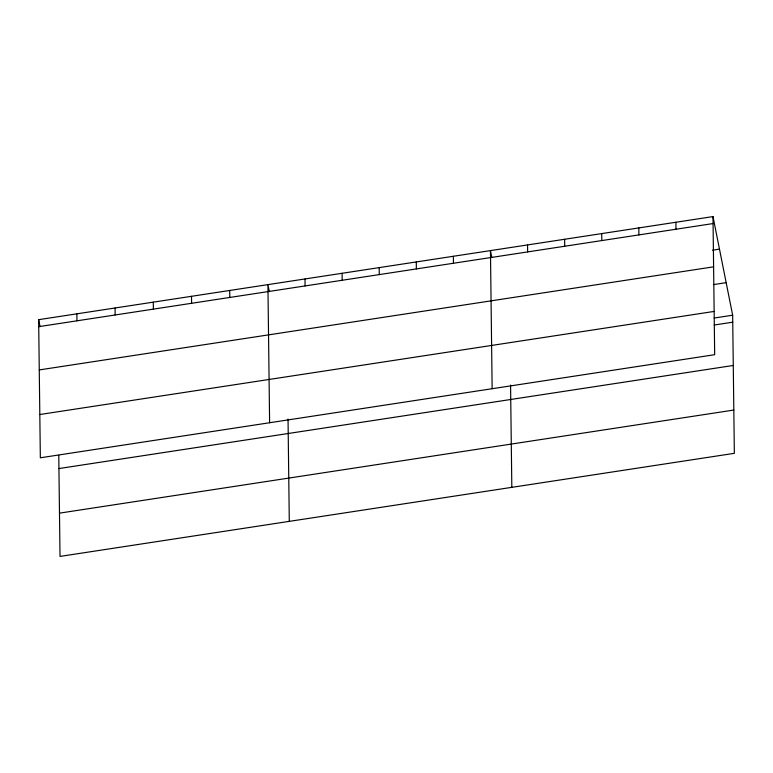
<?xml version="1.0" encoding="UTF-8"?>
<svg xmlns="http://www.w3.org/2000/svg" width="773" height="773" viewBox="0 0 773 773"><rect width="100%" height="100%" fill="white"/><g stroke="black" fill="none" stroke-linecap="round" stroke-linejoin="round"><path stroke-width="1.16" d="M712.986 216.585L714.677 354.691L40.341 457.79L38.65 319.674L712.986 216.585L732.659 315.21L734.35 453.326L60.014 556.415L58.777 455.336M38.737 326.66L713.073 223.561M712.522 250.191L719.479 249.128M39.268 369.929L713.605 266.83M713.421 284.609L726.166 282.657M39.81 414.521L714.146 311.422M714.117 318.041L732.659 315.21M714.204 325.018L732.746 322.186M58.941 468.554L733.277 365.465M59.482 513.146L733.819 410.048M491.85 257.573L490.459 250.607L492.14 388.713M269.313 291.595L267.922 284.628L269.613 422.744M38.65 319.674L40.041 326.65M675.902 222.247L675.979 229.233M638.807 227.919L638.894 234.895M601.723 233.591L601.809 240.567M564.628 239.263L564.715 246.239M527.544 244.935L527.63 251.911M510.567 385.06L511.823 487.348M453.365 256.269L453.451 263.255M416.28 261.941L416.367 268.917M379.185 267.613L379.272 274.589M342.101 273.284L342.188 280.261M305.016 278.956L305.093 285.933M288.039 419.082L289.286 521.369M229.716 290.464L229.794 297.441M191.501 296.31L191.588 303.287M153.286 302.146L153.373 309.132M115.071 307.992L115.158 314.969M76.865 313.838L76.952 320.814"/></g></svg>
